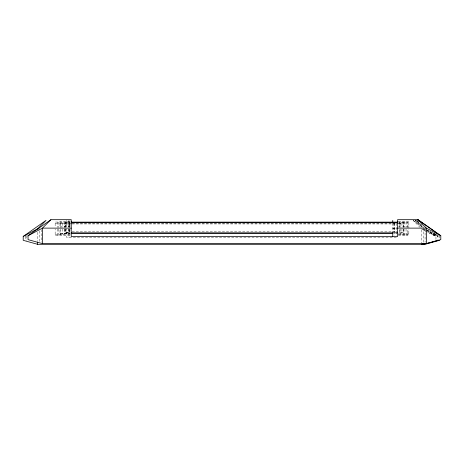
<?xml version="1.0" encoding="UTF-8"?>
<svg xmlns="http://www.w3.org/2000/svg" width="464" height="464" viewBox="0 0 464 464"><rect width="100%" height="100%" fill="white"/><g stroke="black" fill="none" stroke-linecap="round" stroke-linejoin="round"><path stroke-width="0.35" stroke-dasharray="2.32 1.74" d="M25.52 236.286L25.972 236.048M26.564 235.735L27.005 235.503M27.272 236.17L26.755 236.443L26.755 240.311M66.398 223.155L64.832 223.393L64.832 227.401M69.954 223.155L68.388 223.393L68.388 227.401M69.832 221.369L59.984 221.369L59.984 227.534M398.303 221.369L408.854 221.369L408.854 227.534M69.954 222.053L55.146 222.053L55.146 227.447M398.303 222.053L407.566 222.053L407.566 227.447M59.984 222.494L65.615 222.494L65.615 227.534M408.854 222.494L403.228 222.494L403.228 227.534M65.615 222.703L69.675 222.703L69.675 227.412M403.228 222.703L399.168 222.703L399.168 227.412M55.146 223.178L64.328 223.178L64.328 227.447M398.385 223.178L407.566 223.178M60.772 223.393L71.468 223.393M72.187 223.393L398.385 223.393M398.559 223.393L401.94 223.393M66.398 223.955L71.468 223.955M72.123 223.955L396.314 223.955M60.105 226.879L69.989 226.879M398.402 226.879L408.97 226.879M392.759 228.137L396.859 228.137M392.759 228.764L397.074 228.81M72.082 231.693L397.718 231.693M65.615 232.829L69.675 232.829L69.675 229.164M403.228 232.829L399.168 232.829L399.168 229.164M66.398 232.951L70.018 232.951M60.772 233.514L70.018 233.514M398.559 233.514L401.94 233.514M59.984 233.746L65.615 233.746L65.615 229.1M64.832 229.158L64.832 233.514L66.398 233.752M68.388 229.158L68.388 233.514L69.954 233.752M396.314 233.752L396.761 233.752M408.854 233.746L403.228 233.746L403.228 229.1M55.146 234.436L64.328 234.436L64.328 229.001M398.385 234.436L407.566 234.436M69.832 234.877L59.984 234.877L59.984 229.1M398.303 234.877L408.854 234.877L408.854 229.1M69.954 235.561L55.146 235.561L55.146 229.001M398.303 235.561L407.566 235.561L407.566 229.001M396.314 237.249L66.398 237.249L66.398 228.81M435.87 235.323L427.843 231.281M433.846 235.323L426.805 231.832M436.682 235.033L437.401 235.323L427.547 230.109M436.067 234.761L427.437 230.185M437.738 235.503L438.422 235.869M438.764 236.048L439.512 236.443L439.512 239.024M423.551 242.202L423.551 228.81L437.981 236.443L437.987 239.668M421.527 244.319L421.527 228.81L435.957 236.443L435.957 240.311M425.813 231.281L421.527 228.81M423.551 228.81L425.911 230.185M417.026 220.754L416.684 220.412L419.572 222.43M416.684 220.412L419.613 222.465M415.112 220.365L422.153 225.313L415.158 220.412L422.292 227.546M433.295 233.148L437.987 236.443L433.301 233.154M420.262 227.546L413.128 220.412L423.058 227.377M426.578 229.848L435.957 236.443L425.424 229.042M413.128 220.412L423.081 227.401M417.217 220.945L423.818 227.546M425.082 228.81L425.082 242.202M408.97 226.925L408.97 227.366M407.282 226.925L407.282 227.366M406.041 222.053L406.041 227.447M406.041 229.001L406.041 235.561M404.016 222.053L404.016 227.447M404.016 229.001L404.016 235.561M403.344 227.192L403.344 222.134L399.284 222.134L399.284 227.192M403.344 229.251L403.344 232.255L399.284 232.255L399.284 229.251M401.94 223.178L401.94 227.447M401.94 229.001L401.94 234.436M400.415 223.178L400.415 227.447M400.415 229.001L400.415 234.436M396.314 223.236L396.314 235.492M394.789 223.236L394.789 235.492M394.325 223.393L394.325 231.971M393.205 223.306L393.205 232.133M392.759 223.236L392.759 232.325M69.954 220.412L69.954 227.546M69.954 228.81L69.954 237.249M69.791 227.192L69.791 222.134L65.731 222.134L65.731 227.192M69.791 229.251L69.791 232.255L65.731 232.255L65.731 229.251M69.507 223.155L69.507 227.348M69.507 229.187L69.507 233.752M68.423 220.412L68.423 227.546M68.423 228.81L68.423 237.249M66.398 220.412L66.398 227.546M65.958 223.155L65.958 227.348M65.958 229.187L65.958 233.752M62.797 223.178L62.797 227.447M62.797 229.001L62.797 234.436M61.793 226.925L61.793 227.366M60.772 223.178L60.772 227.447M60.772 229.001L60.772 234.436M60.105 226.925L60.105 227.366M58.702 222.053L58.702 227.447M58.702 229.001L58.702 235.561M57.171 222.053L57.171 227.447M57.171 229.001L57.171 235.561M41.186 229.512L41.186 242.202M39.66 230.921L39.66 242.202M37.63 232.331L37.63 241.5M25.224 236.443L25.224 240.311"/><path stroke-width="0.7" d="M23.206 236.443L37.63 228.81L46.075 220.365L23.2 236.443L23.2 240.311L37.63 244.319L425.082 244.319L439.512 240.311M28.043 235.758L42.473 228.12L50.912 219.681L71.241 219.687L71.241 236.565L397.602 236.565L397.602 219.687L417.925 219.681L440.8 235.758L440.8 239.627L426.37 243.635L42.473 243.635L28.043 239.627L28.043 235.758L50.872 219.727M421.527 244.319L424.792 243.414M423.551 244.319L426.816 243.414M427.843 243.13L431.561 242.098M432.378 241.866L435.151 241.1M435.708 240.944L437.03 240.578M437.343 240.491L437.987 240.311M71.357 222.134L397.718 222.134M71.241 222.703L397.602 222.703M71.241 228.12L42.473 228.12L42.473 243.635M397.602 228.12L426.37 228.12L440.794 235.758L417.971 219.727M37.63 228.81L39.069 228.81M71.241 232.829L397.602 232.829M71.398 233.514L392.759 233.514M417.925 219.681L426.37 228.12L426.37 243.635M397.718 221.891L397.718 223.016M392.759 220.371L392.759 222.465M392.759 232.586L392.759 236.547M71.357 221.891L71.357 223.016M37.63 242.202L37.63 244.319"/></g></svg>
